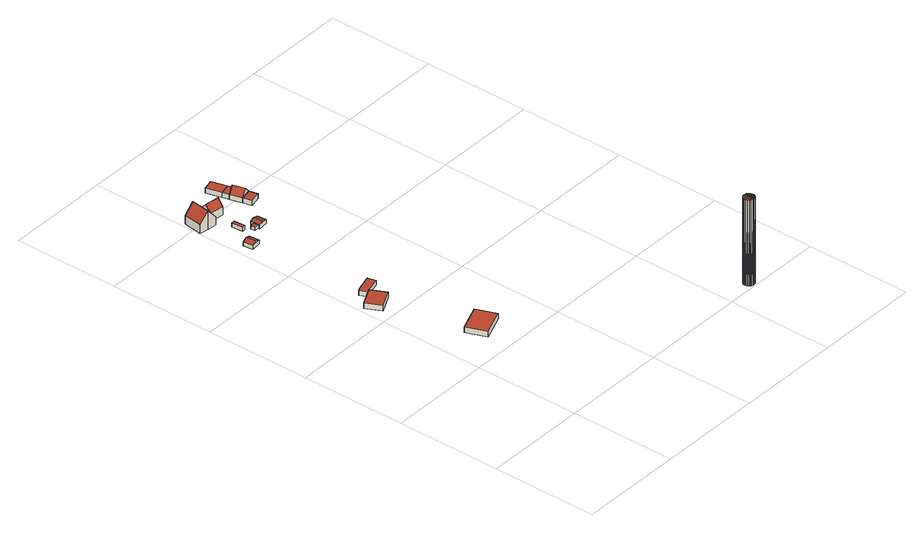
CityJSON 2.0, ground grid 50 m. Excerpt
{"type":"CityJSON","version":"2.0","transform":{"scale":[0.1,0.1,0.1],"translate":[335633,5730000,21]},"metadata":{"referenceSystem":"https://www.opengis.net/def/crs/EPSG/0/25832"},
"CityObjects":{
"building1":{"type":"Building","attributes":{"Geometrietyp2DReferenz":"3000","Gemeindeschluessel":"05170012","function":"31001_2723","roofType":"1000","measuredHeight":2.66},"address":[{"country":"Germany","locality":"Hamminkeln","thoroughfareNumber":"6","thoroughfareName":"Vierwinden"}],"geometry":[{"type":"Solid","lod":"2","boundaries":[[[[0,1,2,3]],[[4,5,1,0]],[[6,7,5,4]],[[8,9,7,6]],[[10,11,9,8]],[[3,2,11,10]],[[8,6,4,0,3,10]],[[1,5,7,9,11,2]]]],"semantics":{"surfaces":[{"type":"WallSurface"},{"type":"RoofSurface"},{"type":"GroundSurface"}],"values":[[0,0,0,0,0,0,1,2]]}}]},
"building2":{"type":"Building","attributes":{"Geometrietyp2DReferenz":"3000","Gemeindeschluessel":"05170012","function":"31001_1010","roofType":"1000","measuredHeight":2.74},"address":[{"country":"Germany","locality":"Hamminkeln","thoroughfareNumber":"6","thoroughfareName":"Vierwinden"}],"geometry":[{"type":"Solid","lod":"2","boundaries":[[[[12,13,14,15]],[[16,17,13,12]],[[18,19,17,16]],[[15,14,19,18]],[[16,12,15,18]],[[13,17,19,14]]]],"semantics":{"surfaces":[{"type":"WallSurface"},{"type":"RoofSurface"},{"type":"GroundSurface"}],"values":[[0,0,0,0,1,2]]}}]},
"building3":{"type":"Building","attributes":{"Geometrietyp2DReferenz":"3000","Gemeindeschluessel":"05170012","function":"51009_1610","roofType":"1000","measuredHeight":2.31},"geometry":[{"type":"Solid","lod":"2","boundaries":[[[[20,21,22,23]],[[24,25,21,20]],[[26,27,25,24]],[[28,29,27,26]],[[30,31,29,28]],[[23,22,31,30]],[[28,26,24,20,23,30]],[[21,25,27,29,31,22]]]],"semantics":{"surfaces":[{"type":"WallSurface"},{"type":"RoofSurface"},{"type":"GroundSurface"}],"values":[[0,0,0,0,0,0,1,2]]}}]},
"building4":{"type":"Building","attributes":{"Geometrietyp2DReferenz":"3000","Gemeindeschluessel":"05170012","function":"31001_1313","roofType":"3100","measuredHeight":2.74},"address":[{"country":"Germany","locality":"Hamminkeln","thoroughfareNumber":"4","thoroughfareName":"Vierwinden"}],"geometry":[{"type":"Solid","lod":"2","boundaries":[[[[32,33,34,35]],[[36,37,33,32]],[[38,39,37,36]],[[35,34,39,38]],[[32,40,36]],[[38,41,35]],[[35,41,40,32]],[[36,40,41,38]],[[33,37,39,34]]]],"semantics":{"surfaces":[{"type":"WallSurface"},{"type":"RoofSurface"},{"type":"GroundSurface"}],"values":[[0,0,0,0,0,0,1,1,2]]}}]},
"building5":{"type":"Building","attributes":{"Geometrietyp2DReferenz":"3000","Gemeindeschluessel":"05170012","function":"31001_1010","roofType":"3100","measuredHeight":9.19},"address":[{"country":"Germany","locality":"Hamminkeln","thoroughfareNumber":"4","thoroughfareName":"Vierwinden"}],"geometry":[{"type":"Solid","lod":"2","boundaries":[[[[42,43,44,45]],[[46,47,43,42]],[[48,49,47,46]],[[50,51,49,48]],[[52,53,51,50]],[[54,55,53,52]],[[56,57,55,54]],[[45,44,57,56]],[[45,56,54,52,50,42]],[[48,46,42,50]],[[43,47,49,51,53,55,57,44]]]],"semantics":{"surfaces":[{"type":"WallSurface"},{"type":"RoofSurface"},{"type":"GroundSurface"}],"values":[[0,0,0,0,0,0,0,0,1,1,2]]}}]},
"building6":{"type":"Building","attributes":{"Geometrietyp2DReferenz":"3000","Gemeindeschluessel":"05170012","function":"51009_1610","roofType":"1000","measuredHeight":2.04},"geometry":[{"type":"Solid","lod":"2","boundaries":[[[[58,59,60,61]],[[62,63,59,58]],[[64,65,63,62]],[[61,60,65,64]],[[62,58,61,64]],[[59,63,65,60]]]],"semantics":{"surfaces":[{"type":"WallSurface"},{"type":"RoofSurface"},{"type":"GroundSurface"}],"values":[[0,0,0,0,1,2]]}}]},
"building7":{"type":"Building","attributes":{"Geometrietyp2DReferenz":"3000","Gemeindeschluessel":"05170012","function":"51009_1610","roofType":"1000","measuredHeight":1.59},"geometry":[{"type":"Solid","lod":"2","boundaries":[[[[66,67,68,69]],[[70,71,67,66]],[[72,73,71,70]],[[69,68,73,72]],[[70,66,69,72]],[[67,71,73,68]]]],"semantics":{"surfaces":[{"type":"WallSurface"},{"type":"RoofSurface"},{"type":"GroundSurface"}],"values":[[0,0,0,0,1,2]]}}]},
"building8":{"type":"Building","attributes":{"Geometrietyp2DReferenz":"3000","Gemeindeschluessel":"05170012","function":"31001_1010","roofType":"3100","measuredHeight":7.21},"address":[{"country":"Germany","locality":"Hamminkeln","thoroughfareNumber":"4","thoroughfareName":"Vierwinden"}],"geometry":[{"type":"Solid","lod":"2","boundaries":[[[[74,75,76,54]],[[77,78,75,74]],[[56,79,78,77]],[[54,76,79,56]],[[74,80,77]],[[56,81,54]],[[54,81,80,74]],[[77,80,81,56]],[[75,78,79,76]]]],"semantics":{"surfaces":[{"type":"WallSurface"},{"type":"RoofSurface"},{"type":"GroundSurface"}],"values":[[0,0,0,0,0,0,1,1,2]]}}]},
"building9":{"type":"Building","attributes":{"Geometrietyp2DReferenz":"3000","Gemeindeschluessel":"05170012","function":"31001_1313","roofType":"3100","measuredHeight":2.35},"address":[{"country":"Germany","locality":"Hamminkeln","thoroughfareNumber":"4","thoroughfareName":"Vierwinden"}],"geometry":[{"type":"Solid","lod":"2","boundaries":[[[[82,83,84,85]],[[86,87,83,82]],[[88,89,87,86]],[[85,84,89,88]],[[82,90,86]],[[88,91,85]],[[85,91,90,82]],[[86,90,91,88]],[[83,87,89,84]]]],"semantics":{"surfaces":[{"type":"WallSurface"},{"type":"RoofSurface"},{"type":"GroundSurface"}],"values":[[0,0,0,0,0,0,1,1,2]]}}]},
"building10":{"type":"Building","attributes":{"Geometrietyp2DReferenz":"3000","Gemeindeschluessel":"05170012","function":"51009_1610","roofType":"1000","measuredHeight":2.3},"geometry":[{"type":"Solid","lod":"2","boundaries":[[[[92,93,94,95]],[[96,97,93,92]],[[98,99,97,96]],[[95,94,99,98]],[[96,92,95,98]],[[93,97,99,94]]]],"semantics":{"surfaces":[{"type":"WallSurface"},{"type":"RoofSurface"},{"type":"GroundSurface"}],"values":[[0,0,0,0,1,2]]}}]},
"building11":{"type":"Building","attributes":{"Geometrietyp2DReferenz":"3000","Gemeindeschluessel":"05170012","function":"31001_2723","roofType":"3100","measuredHeight":5.52},"address":[{"country":"Germany","locality":"Hamminkeln","thoroughfareNumber":"4","thoroughfareName":"Vierwinden"}],"geometry":[{"type":"Solid","lod":"2","boundaries":[[[[95,100,101,102]],[[98,103,100,95]],[[104,105,103,98]],[[102,101,105,104]],[[95,106,98]],[[104,107,102]],[[102,107,106,95]],[[98,106,107,104]],[[100,103,105,101]]]],"semantics":{"surfaces":[{"type":"WallSurface"},{"type":"RoofSurface"},{"type":"GroundSurface"}],"values":[[0,0,0,0,0,0,1,1,2]]}}]},
"building12":{"type":"Building","attributes":{"Geometrietyp2DReferenz":"3000","Gemeindeschluessel":"05170012","function":"51009_1610","roofType":"1000","measuredHeight":2.44},"geometry":[{"type":"Solid","lod":"2","boundaries":[[[[102,101,108,109]],[[104,105,101,102]],[[110,111,105,104]],[[109,108,111,110]],[[104,102,109,110]],[[101,105,111,108]]]],"semantics":{"surfaces":[{"type":"WallSurface"},{"type":"RoofSurface"},{"type":"GroundSurface"}],"values":[[0,0,0,0,1,2]]}}]},
"building13":{"type":"Building","attributes":{"Geometrietyp2DReferenz":"3000","Gemeindeschluessel":"05170012","function":"31001_2723","roofType":"1000","measuredHeight":2.46},"address":[{"country":"Germany","locality":"Hamminkeln","thoroughfareNumber":"4","thoroughfareName":"Vierwinden"}],"geometry":[{"type":"Solid","lod":"2","boundaries":[[[[109,108,112,113]],[[110,111,108,109]],[[114,115,111,110]],[[113,112,115,114]],[[110,109,113,114]],[[108,111,115,112]]]],"semantics":{"surfaces":[{"type":"WallSurface"},{"type":"RoofSurface"},{"type":"GroundSurface"}],"values":[[0,0,0,0,1,2]]}}]},
"building14":{"type":"Building","attributes":{"Geometrietyp2DReferenz":"1000","Gemeindeschluessel":"05170012","function":"51002_1251","roofType":"1000","measuredHeight":42.68},"geometry":[{"type":"Solid","lod":"2","boundaries":[[[[116,117,118]],[[117,119,118]],[[120,121,116]],[[121,117,116]],[[122,123,120]],[[123,121,120]],[[124,125,122]],[[125,123,122]],[[126,127,124]],[[127,125,124]],[[128,129,126]],[[129,127,126]],[[130,131,128]],[[131,129,128]],[[132,133,130]],[[133,131,130]],[[134,135,132]],[[135,133,132]],[[136,137,134]],[[137,135,134]],[[138,139,136]],[[139,137,136]],[[140,141,138]],[[141,139,138]],[[142,143,140]],[[143,141,140]],[[144,145,142]],[[145,143,142]],[[146,147,144]],[[147,145,144]],[[148,149,146]],[[149,147,146]],[[150,151,148]],[[151,149,148]],[[152,153,150]],[[153,151,150]],[[154,155,152]],[[155,153,152]],[[118,119,154]],[[119,155,154]],[[119,117,155]],[[117,121,155]],[[121,123,155]],[[123,125,155]],[[125,127,155]],[[127,129,155]],[[129,131,155]],[[131,133,155]],[[133,135,155]],[[135,137,155]],[[137,139,155]],[[139,141,155]],[[141,143,155]],[[143,145,155]],[[145,147,155]],[[147,149,155]],[[149,151,155]],[[151,153,155]],[[116,118,120]],[[118,154,120]],[[154,152,120]],[[152,150,120]],[[150,148,120]],[[148,146,120]],[[146,144,120]],[[144,142,120]],[[142,140,120]],[[140,138,120]],[[138,136,120]],[[136,134,120]],[[134,132,120]],[[132,130,120]],[[130,128,120]],[[128,126,120]],[[126,124,120]],[[124,122,120]]]],"semantics":{"surfaces":[{"type":"WallSurface"},{"type":"GroundSurface"},{"type":"RoofSurface"}],"values":[[0,0,0,0,0,0,0,0,0,0,0,0,0,0,0,0,0,0,0,0,0,0,0,0,0,0,0,0,0,0,0,0,0,0,0,0,0,0,0,0,1,1,1,1,1,1,1,1,1,1,1,1,1,1,1,1,1,1,2,2,2,2,2,2,2,2,2,2,2,2,2,2,2,2,2,2]]}}]}
},
"vertices":[
[106,1164,36],[106,1164,9],[97,1159,9],[97,1159,36],[143,1092,36],[143,1092,9],[57,1049,36],[57,1049,9],[20,1121,36],[20,1121,9],[22,1122,36],[22,1122,9],
[309,653,38],[309,653,11],[272,748,11],[272,748,38],[186,605,38],[186,605,11],[149,700,38],[149,700,11],
[180,1186,32],[180,1186,9],[169,1225,9],[169,1225,32],[109,1165,32],[109,1165,9],[96,1161,32],[96,1161,9],[79,1195,32],[79,1195,9],[98,1204,32],[98,1204,9],
[102,1735,27],[102,1735,7],[96,1782,7],[96,1782,27],[58,1729,27],[58,1729,7],[51,1776,27],[51,1776,7],[80,1732,35],[73,1779,35],
[47,1957,101],[47,1957,9],[89,1951,9],[89,1951,51],[5,1963,51],[5,1963,9],[17,2052,51],[17,2052,9],[59,2046,101],[59,2046,9],[101,2041,51],[101,2041,9],[101,2038,51],[101,2038,9],[94,1982,51],[94,1982,9],
[142,1842,28],[142,1842,8],[138,1895,8],[138,1895,28],[126,1841,28],[126,1841,8],[122,1894,28],[122,1894,8],
[184,1805,24],[184,1805,8],[182,1829,8],[182,1829,24],[162,1804,24],[162,1804,8],[160,1827,24],[160,1827,8],
[168,2028,51],[168,2028,10],[101,2038,10],[160,1973,51],[160,1973,10],[94,1982,10],[164,2001,82],[97,2010,82],
[228,1802,27],[228,1802,8],[225,1847,8],[225,1847,27],[184,1798,27],[184,1798,8],[181,1844,27],[181,1844,8],[206,1800,32],[203,1845,32],
[341,1937,33],[341,1937,10],[331,1977,10],[331,1977,33],[288,1924,33],[288,1924,10],[278,1964,33],[278,1964,10],
[331,1977,9],[315,2035,9],[315,2035,33],[278,1964,9],[262,2022,33],[262,2022,9],[305,1971,64],[289,2029,64],
[306,2066,9],[306,2066,33],[254,2054,33],[254,2054,9],
[286,2139,9],[286,2139,33],[235,2127,33],[235,2127,9],
[1168,40,438],[1168,40,12],[1163,46,438],[1163,46,12],[1171,32,438],[1171,32,12],[1171,25,438],[1171,25,12],[1168,17,438],[1168,17,12],[1163,11,438],[1163,11,12],[1157,6,438],[1157,6,12],[1150,4,438],[1150,4,12],[1142,4,438],[1142,4,12],[1134,6,438],[1134,6,12],[1128,11,438],[1128,11,12],[1124,17,438],[1124,17,12],[1121,25,438],[1121,25,12],[1121,32,438],[1121,32,12],[1124,40,438],[1124,40,12],[1128,46,438],[1128,46,12],[1134,51,438],[1134,51,12],[1142,53,438],[1142,53,12],[1150,53,438],[1150,53,12],[1157,51,438],[1157,51,12]
]}
